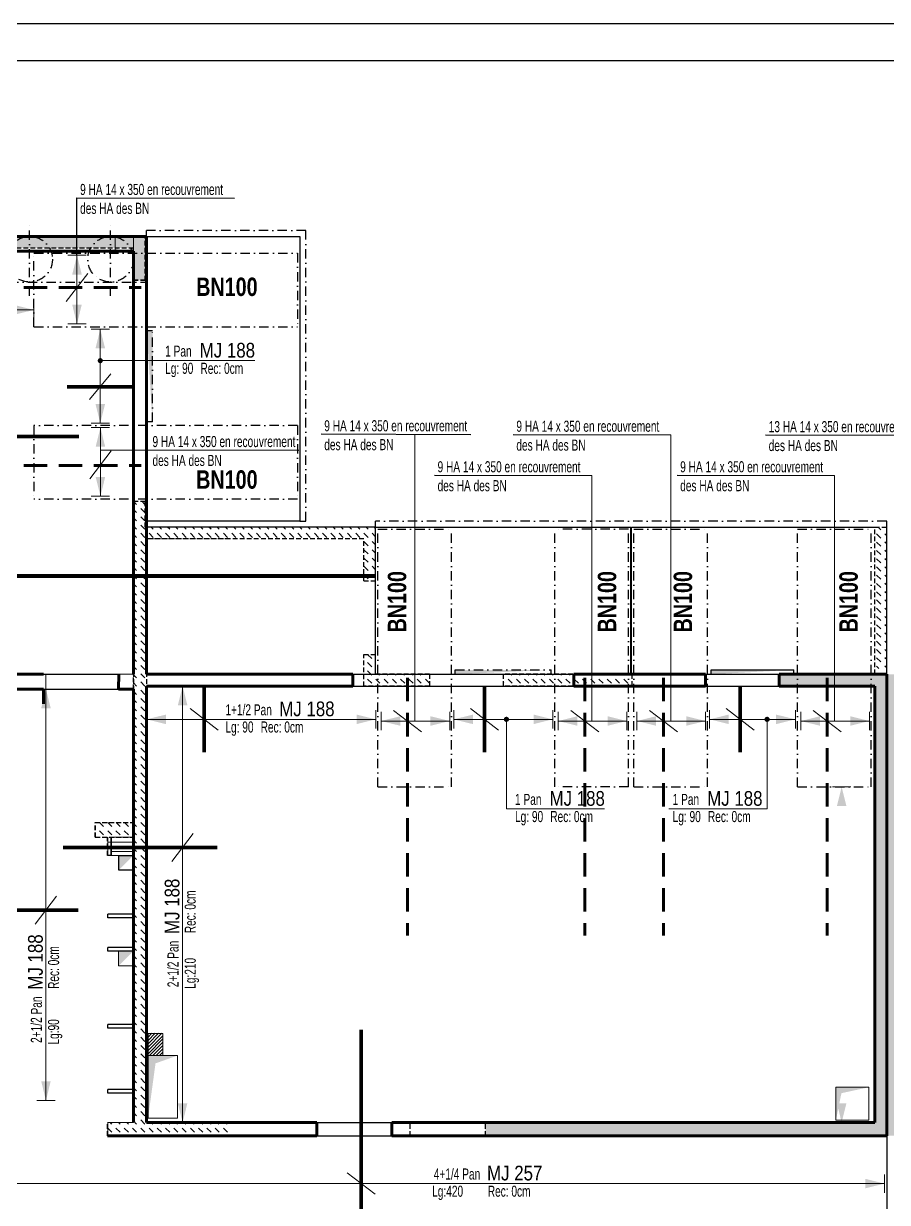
# Model space of a CAD drawing. Header units: millimetres. Extents: x 18070 to 23320, y -49066 to -44866.
# Drawn here: x 20320 to 21493, y -46468 to -44866 of the extents above; entities that cross this region are included whole.
import ezdxf
from ezdxf.enums import TextEntityAlignment as Align

# ---------------------------------------------------------------- set-up
doc = ezdxf.new("R2010")
doc.units = ezdxf.units.MM
for name, pattern in [('CACHE', [9.525, 6.35, -3.175]), ('CACHEX2', [19.05, 12.7, -6.35]), ('TIRETPTX2', [50.8, 25.4, -12.7, 0, -12.7])]:
    doc.linetypes.add(name, pattern=pattern)
for name, color, linetype in [('01-Cad  2', 1, 'Continuous'), ('01_ARMA_INF', 50, 'Continuous'), ('01_linteaux', 2, 'Continuous'), ('01_murs_sup', 2, 'CACHEX2'), ('01_texte', 230, 'Continuous')]:
    doc.layers.add(name, color=color, linetype=linetype)
for name, color, linetype, lineweight in [('01_murs_coup', 5, 'Continuous', 60), ('01_résv', 32, 'Continuous', 9), ('B Général', 7, 'Continuous', 5)]:
    doc.layers.add(name, color=color, linetype=linetype, lineweight=lineweight)
doc.styles.add('impact', font='impact.ttf')
doc.styles.add('PATIO', font='ARIALN.TTF')
pattern_1 = [(135, (-18203.733, -31573.618), (-11.2253202, 9e-16), [7.9375, -7.9375])]
pattern_2 = [(135, (18924.735, -36482.919), (-11.22532, 9e-16), [7.9375, -7.9375])]

msp = doc.modelspace()

# ---------------------------------------------------------------- hatches: boundary and pattern name
at = {"layer": '01_linteaux', "ltscale": 0.5}
h = msp.add_hatch(dxfattribs=at)
h.set_pattern_fill('DASH', color=256, scale=2.5, angle=135)
h.set_pattern_definition(pattern_2)
h.paths.add_polyline_path([(20485.53, -45155.19), (20093.46, -45155.19), (20028.4, -45155.19), (19909.01, -45155.19), (19909.01, -45171.19), (20028.4, -45171.19), (20093.46, -45171.19), (20469.53, -45171.19), (20469.53, -45214.78), (20485.53, -45214.78)])
edge = h.paths.add_edge_path()
edge.add_line((19909.01, -45171.19), (19909.01, -45155.18))
edge.add_arc((19952.25, -46399.16), 1244.73, 91.99066, 105.4374)
edge.add_line((19620.92, -45199.34), (19625.8, -45214.59))
edge.add_arc((19952.25, -46399.16), 1228.73, 100.96877, 105.40741, ccw=False)
edge.add_line((19718.46, -45192.88), (19718.46, -45636.85))
edge.add_line((19718.46, -45636.85), (19736.46, -45636.85))
edge.add_line((19736.46, -45636.85), (19736.46, -45189.53))
edge.add_arc((19952.25, -46399.16), 1228.73, 92.01659, 100.11501, ccw=False)
edge = h.paths.add_edge_path()
edge.add_line((19531.18, -45244.83), (19525.68, -45229.81))
edge.add_arc((19952.25, -46399.16), 1244.73, 110.04186, 114.53183)
edge.add_line((19435.44, -45266.79), (19435.44, -45284.4))
edge.add_arc((19952.25, -46399.16), 1228.73, 110.04083, 114.87281, ccw=False)
edge = h.paths.add_edge_path()
edge.add_line((19435.44, -45284.4), (19435.44, -45266.79))
edge.add_arc((19952.25, -46399.16), 1244.73, 114.53183, 132.24354)
edge.add_line((19115.44, -45477.69), (19115.44, -45651.85))
edge.add_line((19115.44, -45651.85), (19435.44, -45651.85))
edge.add_line((19435.44, -45651.85), (19435.44, -45633.85))
edge.add_line((19435.44, -45633.85), (19131.44, -45633.85))
edge.add_line((19131.44, -45633.85), (19131.44, -45484.8))
edge.add_arc((19952.25, -46399.16), 1228.73, 114.87281, 131.91412, ccw=False)
edge = h.paths.add_edge_path()
edge.add_line((19572.49, -45633.85), (19435.44, -45633.85))
edge.add_line((19435.44, -45633.85), (19435.44, -45651.85))
edge.add_line((19435.44, -45651.85), (19554.49, -45651.85))
edge.add_line((19554.49, -45651.85), (19554.49, -46108.28))
edge.add_arc((19418.96, -46983.34), 885.5, 80.01528, 81.19582, ccw=False)
edge.add_line((19572.49, -46111.26), (19572.49, -46034.13))
edge.add_line((19572.49, -46034.13), (19926.46, -46034.13))
edge.add_line((19926.46, -46034.13), (19926.46, -46257.71))
edge.add_arc((19418.96, -46983.34), 885.5, 55.0317, 88.93337)
edge.add_line((19435.44, -46098), (19435.44, -46118))
edge.add_arc((19418.96, -46983.34), 865.5, 0, 88.90872, ccw=False)
edge.add_line((20284.46, -46983.34), (20284.46, -46984.53))
edge.add_line((20284.46, -46984.53), (20304.45, -46984.53))
edge.add_arc((19418.96, -46983.34), 885.5, 359.9229, 397.71342)
edge.add_line((20119.46, -46441.67), (20119.46, -46129.17))
edge.add_line((20119.46, -46129.17), (20284.46, -46129.17))
edge.add_line((20284.46, -46129.17), (20284.46, -46329.17))
edge.add_line((20284.46, -46329.17), (20304.46, -46329.17))
edge.add_line((20304.46, -46329.17), (20304.46, -46108.57))
edge.add_line((20304.46, -46108.57), (20284.46, -46108.57))
edge.add_line((20284.46, -46108.57), (20284.46, -46113.17))
edge.add_line((20284.46, -46113.17), (19944.46, -46113.17))
edge.add_line((19944.46, -46113.17), (19944.46, -45843.18))
edge.add_line((19944.46, -45843.18), (19926.46, -45832.79))
edge.add_line((19926.46, -45832.79), (19926.46, -46016.13))
edge.add_line((19926.46, -46016.13), (19572.49, -46016.13))
edge.add_line((19572.49, -46016.13), (19572.49, -45633.85))
edge = h.paths.add_edge_path(flags=16)
edge.add_line((19944.46, -46130.17), (20017.21, -46130.17))
edge.add_line((20017.21, -46130.17), (20017.21, -46309.17))
edge.add_line((20017.21, -46309.17), (19993.07, -46309.17))
edge.add_arc((19418.96, -46983.34), 885.5, 49.5831, 53.59773)
edge.add_line((19944.46, -46270.63), (19944.46, -46130.17))
h.paths.add_polyline_path([(19949.99, -46138.17), (20002.96, -46138.17), (19961.69, -46154.78), (19949.99, -46265.98)], flags=0)
h.paths.add_polyline_path([(20035.21, -46130.17), (20099.46, -46130.17), (20099.46, -46309.17), (20035.21, -46309.17), (20035.21, -46309.17)], flags=16)
h.paths.add_polyline_path([(20040.21, -46138.17), (20093.17, -46138.17), (20051.9, -46154.78), (20040.21, -46297.94)], flags=0)
edge = h.paths.add_edge_path(flags=16)
edge.add_line((20015.75, -46329.17), (20099.46, -46329.17))
edge.add_line((20099.46, -46329.17), (20099.46, -46416.75))
edge.add_arc((19418.96, -46983.34), 885.5, 39.78116, 47.62597)
at = {"layer": '01_murs_sup', "ltscale": 0.5}
h = msp.add_hatch(dxfattribs=at)
h.set_pattern_fill('DASH', color=256, scale=2.5, angle=135)
h.set_pattern_definition(pattern_2)
h.paths.add_polyline_path([(20487.53, -45566.15), (20782.41, -45566.15), (20782.37, -45623.15), (20798.37, -45623.15), (20798.41, -45566.28), (20798.41, -45550.28), (20485.53, -45550.15), (20485.53, -45515.15), (20469.53, -45515.15), (20469.53, -45951.67), (20417.73, -45951.67), (20417.73, -45971.67), (20469.53, -45971.67), (20469.53, -45991.17), (20469.53, -46359.17), (20434.53, -46359.17), (20434.53, -46377.17), (20599.83, -46377.17), (20599.83, -46359.17), (20487.53, -46359.17)])
h = msp.add_hatch(dxfattribs=at)
h.set_pattern_fill('DASH', color=256, scale=2.5, angle=135)
h.set_pattern_definition([(135, (1435.879, -25191.075), (-11.2253202, 9e-16), [7.9375, -7.9375])])
h.paths.add_polyline_path([(21492.41, -45550.17), (21476.41, -45550.17), (21476.41, -45742.17), (21492.41, -45742.17)])
h = msp.add_hatch(dxfattribs=at)
h.set_pattern_fill('DASH', color=256, scale=2.5, angle=135)
h.set_pattern_definition(pattern_1)
h.paths.add_polyline_path([(20871.41, -45750.17), (20798.41, -45750.17), (20798.37, -45723.15), (20782.37, -45723.15), (20782.41, -45766.17), (20871.41, -45766.17)])
h.paths.add_polyline_path([(21146.41, -45750.17), (20971.41, -45750.17), (20971.41, -45766.17), (21146.41, -45766.17)])
h = msp.add_hatch(dxfattribs=at)
h.set_pattern_fill('DASH', color=256, scale=2.5, angle=135)
h.set_pattern_definition(pattern_1)
h.paths.add_polyline_path([(21492.41, -45750.17), (21346.41, -45750.17), (21346.41, -45766.17), (21476.41, -45766.17), (21476.41, -46359.17), (20947.41, -46359.17), (20947.41, -46377.17), (21492.41, -46377.17)])
h.paths.add_polyline_path([(21626.41, -45750.17), (21494.41, -45750.17), (21494.41, -46377.17), (21874.41, -46377.17), (21874.41, -46359.17), (21510.41, -46359.17), (21510.41, -45766.17), (21626.41, -45766.17)])
h.paths.add_polyline_path([(21996.41, -45750.17), (21726.41, -45750.17), (21726.41, -45766.17), (21996.41, -45766.17)])
h.paths.add_polyline_path([(22285.41, -45750.17), (22096.41, -45750.17), (22096.41, -45766.17), (22285.41, -45766.17)])
h.paths.add_polyline_path([(22546.41, -45750.17), (22385.41, -45750.17), (22385.41, -45766.17), (22546.41, -45766.17)])
h.paths.add_polyline_path([(22915.41, -45750.17), (22746.41, -45750.17), (22746.41, -45766.17), (22899.41, -45766.17), (22899.41, -45879.17), (22915.41, -45879.17)])
at = {"layer": '01_résv', "ltscale": 0.5}
h = msp.add_hatch(dxfattribs=at)
h.set_pattern_fill('ANSI31', color=256)
h.set_pattern_definition([(45, (1435.6787, -25191.075), (-2.24506403, 2.24506403), [])])
h.paths.add_polyline_path([(20509.36, -46237.99), (20489.36, -46237.99), (20489.36, -46268.17), (20509.36, -46268.17)])

# ---------------------------------------------------------------- linework, layer by layer
at = {"layer": '01-Cad  2'}
for p, q in [((18069.54, -44866.08, 9.99), (23319.54, -44866.08, 9.99)), ((18119.54, -44916.08, -0.3), (23268.54, -44916.08, -0.3))]:
    msp.add_line(p, q, dxfattribs=at)
at = {"layer": '01_ARMA_INF', "linetype": 'CACHE', "lineweight": 0, "ltscale": 4, "const_width": 5, "flags": 128}
for points in [[(20379.45, -45359.43), (20469.45, -45359.43)], [(20195.62, -45427.22), (20395.62, -45427.22)], [(20078.41, -45616.63), (20798.41, -45616.63)], [(20565.44, -45766.17), (20565.44, -45856.17)], [(20946.09, -45766.17), (20946.09, -45856.17)], [(21293.59, -45766.17), (21293.59, -45856.17)], [(20373.63, -45985.65), (20583.63, -45985.65)], [(20304.46, -46070.74), (20394.46, -46070.74)], [(20778.65, -46232.82), (20778.65, -46652.82)]]:
    msp.add_lwpolyline(points, dxfattribs=at)
at = {"layer": '01_linteaux', "linetype": 'TIRETPTX2', "ltscale": 0.5}
for p, q in [((20328.43, -45236.19), (20328.43, -45136.19)), ((20438.43, -45236.19), (20438.43, -45136.19)), ((20703.42, -45147.2), (20487.41, -45147.2)), ((20487.41, -45155.2), (20487.41, -45147.2)), ((20703.42, -45542.16), (20703.42, -45147.2)), ((20334.41, -45278.19), (20334.41, -45178.19)), ((20334.41, -45178.19), (20692.41, -45178.19)), ((20692.41, -45178.19), (20692.41, -45278.19)), ((19994.55, -45217.19), (20487.53, -45217.19)), ((20334.41, -45278.19), (20692.41, -45278.19)), ((20487.41, -45283.19), (20495.41, -45283.19)), ((20495.41, -45407.15), (20495.41, -45283.19)), ((20692.41, -45412.16), (20334.41, -45412.14)), ((20334.41, -45412.14), (20334.41, -45512.14)), ((20495.41, -45407.15), (20487.41, -45407.15)), ((20692.41, -45412.16), (20692.41, -45512.16)), ((20692.41, -45512.16), (20334.41, -45512.14)), ((20695.41, -45542.16), (20703.42, -45542.16)), ((20798.41, -45550.17), (20798.41, -45542.17)), ((21492.41, -45542.17), (20798.41, -45542.17)), ((21492.41, -45550.17), (21492.41, -45542.17)), ((20801.41, -45553.17), (20901.41, -45553.17)), ((20801.41, -45903.17), (20801.41, -45553.17)), ((20901.41, -45903.17), (20901.41, -45553.17)), ((21141.91, -45553.17), (21041.91, -45553.17)), ((21041.91, -45903.17), (21041.91, -45553.17)), ((21141.91, -45903.17), (21141.91, -45553.17)), ((21148.91, -45553.17), (21248.91, -45553.17)), ((21148.91, -45903.17), (21148.91, -45553.17)), ((21248.91, -45903.17), (21248.91, -45553.17)), ((21371.41, -45553.17), (21471.41, -45553.17)), ((21371.41, -45903.17), (21371.41, -45553.17)), ((21471.41, -45903.17), (21471.41, -45553.17)), ((20906.41, -45744.17), (21036.91, -45744.17)), ((20906.41, -45750.17), (20906.41, -45744.17)), ((21036.91, -45750.17), (21036.91, -45744.17)), ((20801.41, -45903.17), (20901.41, -45903.17)), ((21141.91, -45903.17), (21041.91, -45903.17)), ((21148.91, -45903.17), (21248.91, -45903.17)), ((21371.41, -45903.17), (21471.41, -45903.17))]:
    msp.add_line(p, q, dxfattribs=at)
at = {"layer": '01_linteaux', "ltscale": 0.5}
for p, q in [((20485.41, -45155.2), (20695.41, -45155.2)), ((20695.41, -45155.2), (20695.41, -45542.16)), ((20798.41, -45550.15), (20485.41, -45550.15)), ((20695.41, -45542.16), (20487.41, -45542.15)), ((20798.28, -45750.17), (20798.41, -45550.15)), ((20798.41, -45550.17), (21144.91, -45550.17)), ((20798.41, -45750.17), (20798.41, -45550.17)), ((21144.91, -45750.17), (21144.91, -45550.17)), ((21145.91, -45550.17), (21476.41, -45550.17)), ((21145.91, -45750.17), (21145.91, -45550.17)), ((21492.41, -45750.17), (21492.41, -45550.17)), ((20347.47, -45750.17), (20449.53, -45750.17)), ((20767.41, -45750.17), (21067.41, -45750.17)), ((21246.41, -45750.17), (21346.41, -45750.17)), ((21253.91, -45744.17), (21366.41, -45744.17)), ((21253.91, -45750.17), (21253.91, -45744.17)), ((21366.41, -45750.17), (21366.41, -45744.17)), ((20347.47, -45770.17), (20449.53, -45770.17)), ((20767.41, -45766.17), (21067.41, -45766.17)), ((21246.41, -45766.17), (21346.41, -45766.17)), ((20718.41, -46359.17), (20820.41, -46359.17)), ((20718.41, -46377.13), (20820.41, -46377.13)), ((21492.41, -46377.18), (21492.41, -46507.17))]:
    msp.add_line(p, q, dxfattribs=at)
at = {"layer": '01_linteaux', "linetype": 'Continuous', "ltscale": 0.5}
for p, q in [((20469.53, -46076.17), (20434.53, -46076.17)), ((20469.53, -46076.17), (20434.53, -46076.17)), ((20469.53, -46076.17), (20469.53, -46081.17)), ((20469.53, -46081.17), (20434.53, -46081.17)), ((20469.53, -46081.17), (20434.53, -46081.17)), ((20469.53, -46121.17), (20434.53, -46121.17)), ((20469.53, -46121.17), (20434.53, -46121.17)), ((20469.53, -46126.17), (20434.53, -46126.17)), ((20469.53, -46126.17), (20434.53, -46126.17)), ((20469.53, -46121.17), (20469.53, -46126.17)), ((20469.53, -46226.17), (20434.53, -46226.17)), ((20469.53, -46226.17), (20434.53, -46226.17)), ((20469.53, -46231.17), (20434.53, -46231.17)), ((20469.53, -46231.17), (20434.53, -46231.17)), ((20469.53, -46226.17), (20469.53, -46231.17)), ((20469.53, -46314.17), (20434.53, -46314.17)), ((20469.53, -46314.17), (20434.53, -46314.17)), ((20469.53, -46319.17), (20434.53, -46319.17)), ((20469.53, -46319.17), (20434.53, -46319.17)), ((20469.53, -46314.17), (20469.53, -46319.17))]:
    msp.add_line(p, q, dxfattribs=at)
at = {"layer": '01_linteaux', "linetype": 'Continuous', "ltscale": 0.5, "flags": 128}
msp.add_lwpolyline([(20469.53, -45996.17), (20469.53, -46016.17), (20449.43, -46016.17), (20449.43, -45996.17)], close=True, dxfattribs=at)
at = {"layer": '01_linteaux', "linetype": 'TIRETPTX2', "ltscale": 0.5}
for centre in [(20328.43, -45186.19), (20438.43, -45186.19)]:
    msp.add_circle(centre, 31, dxfattribs=at)
for points in [[(20487.41, -45283.19), (20495.41, -45283.19), (20495.41, -45407.15)], [(20906.41, -45750.17), (20906.41, -45744.17), (21036.91, -45744.17)]]:
    msp.add_solid(points, dxfattribs=at)
at = {"layer": '01_linteaux', "ltscale": 0.5}
msp.add_solid([(21253.91, -45750.17), (21253.91, -45744.17), (21366.41, -45744.17)], dxfattribs=at)
at = {"layer": '01_murs_coup', "ltscale": 0.5}
for p, q in [((20487.41, -45155.19), (20154.46, -45155.19)), ((20487.41, -45750.17), (20487.41, -45155.19)), ((20154.46, -45175.19), (20469.41, -45175.19)), ((20469.41, -45175.19), (20469.38, -45750.17)), ((20347.47, -45750.17), (20304.46, -45750.17)), ((20449.41, -45770.17), (20449.42, -45750.17)), ((20487.41, -45750.17), (20767.41, -45750.17)), ((20767.41, -45750.17), (20767.41, -45766.17)), ((21067.41, -45766.17), (21067.41, -45750.17)), ((21067.41, -45750.17), (21246.41, -45750.17)), ((21246.41, -45750.17), (21246.41, -45766.17)), ((21492.41, -45750.17), (21346.41, -45750.17)), ((21346.41, -45750.17), (21346.41, -45766.17)), ((21492.41, -46377.18), (21492.41, -45750.17)), ((20347.47, -45770.17), (20304.46, -45770.17)), ((20347.47, -45770.17), (20347.47, -45790.17)), ((20469.41, -45770.17), (20449.41, -45770.17)), ((20469.41, -46359.17), (20469.41, -45770.17)), ((20767.41, -45766.17), (20487.41, -45766.17)), ((20487.41, -45766.17), (20487.41, -46359.17)), ((21246.41, -45766.17), (21067.41, -45766.17)), ((21346.41, -45766.17), (21476.41, -45766.17)), ((21476.41, -45766.17), (21476.41, -46359.18)), ((20487.41, -46359.17), (20718.41, -46359.17)), ((20718.41, -46359.17), (20718.41, -46377.13)), ((20820.41, -46359.17), (20820.41, -46377.13)), ((21476.41, -46359.18), (20820.41, -46359.18)), ((20718.41, -46377.13), (20434.37, -46377.13)), ((20820.41, -46377.13), (21492.41, -46377.18))]:
    msp.add_line(p, q, dxfattribs=at)
at = {"layer": '01_murs_coup', "linetype": 'CACHE', "ltscale": 5}
for p, q in [((20130.11, -45224.58), (20480.11, -45224.58)), ((20130.11, -45466.51), (20480.11, -45466.51)), ((20841.79, -45755.1), (20841.79, -46105.1)), ((21082.29, -45755.1), (21082.29, -46105.1)), ((21189.29, -45755.1), (21189.29, -46105.1)), ((21411.79, -45755.1), (21411.79, -46105.1))]:
    msp.add_line(p, q, dxfattribs=at)
at = {"layer": '01_murs_coup', "linetype": 'Continuous', "lineweight": 5, "ltscale": 0.5}
for p, q in [((20304.46, -45750.17), (20347.47, -45750.17)), ((20304.46, -45750.17), (20347.47, -45750.17)), ((20449.53, -45750.17), (20469.38, -45750.17)), ((20449.53, -45770.17), (20449.53, -45750.17)), ((20588.59, -45750.17), (20487.53, -45750.17)), ((20588.59, -45750.17), (20487.53, -45750.17)), ((20304.46, -45770.17), (20347.47, -45770.17)), ((20304.46, -45770.17), (20347.47, -45770.17)), ((20347.47, -45790.17), (20347.47, -45770.17)), ((20449.53, -45770.17), (20469.53, -45770.17)), ((20449.53, -45770.17), (20469.53, -45770.17)), ((20469.53, -45770.17), (20469.53, -45978.17)), ((20469.53, -45770.17), (20469.53, -45978.17)), ((20588.59, -45766.17), (20487.53, -45766.17)), ((20588.59, -45766.17), (20487.53, -45766.17)), ((20469.53, -45978.17), (20434.53, -45978.17)), ((20434.53, -45978.17), (20434.53, -45996.17)), ((20469.53, -45978.17), (20434.53, -45978.17)), ((20469.53, -45996.17), (20434.53, -45996.17)), ((20469.53, -45996.17), (20434.53, -45996.17)), ((20434.41, -46359.17), (20469.41, -46359.17)), ((20434.41, -46359.17), (20469.41, -46359.17)), ((20469.41, -46359.17), (20434.41, -46359.17)), ((20434.49, -46377.17), (20434.49, -46359.17)), ((20487.53, -46359.17), (20588.59, -46359.17)), ((20487.53, -46359.17), (20588.59, -46359.17)), ((20434.49, -46377.17), (20588.59, -46377.17)), ((20434.49, -46377.17), (20588.59, -46377.17))]:
    msp.add_line(p, q, dxfattribs=at)
at = {"layer": '01_murs_sup', "ltscale": 0.5}
for p, q in [((20485.41, -45215.19), (20485.41, -45155.19)), ((20485.41, -45215.19), (20485.41, -45155.19)), ((20469.41, -45171.19), (19909.01, -45171.19)), ((20469.53, -45171.19), (20193.46, -45171.19)), ((20469.41, -45215.19), (20469.41, -45171.19)), ((20469.41, -45215.19), (20469.41, -45171.19)), ((20485.41, -45215.19), (20469.41, -45215.19)), ((20485.53, -45214.78), (20469.53, -45214.78)), ((20469.41, -45884.67), (20469.41, -45515.15)), ((20469.41, -45515.15), (20485.41, -45515.15)), ((20485.41, -45550.15), (20485.41, -45515.15)), ((20599.83, -45550.15), (20485.53, -45550.15)), ((20599.83, -45550.15), (20485.53, -45550.15)), ((21476.41, -45750.17), (21476.41, -45550.17)), ((21476.41, -45550.17), (21492.41, -45550.17)), ((20469.41, -45884.67), (20469.41, -45559.15)), ((20469.41, -45566.15), (20469.41, -45951.67)), ((20469.41, -45566.15), (20469.41, -45951.67)), ((20782.41, -45566.15), (20487.41, -45566.15)), ((20487.41, -45566.15), (20487.41, -46359.17)), ((20487.41, -45566.15), (20487.41, -46359.17)), ((20599.83, -45566.15), (20487.53, -45566.15)), ((20782.37, -45623.15), (20782.41, -45566.15)), ((20782.37, -45623.15), (20798.37, -45623.15)), ((20782.41, -45766.17), (20782.37, -45723.15)), ((20782.37, -45723.15), (20798.37, -45723.15)), ((20871.41, -45750.17), (20798.41, -45750.17)), ((20871.41, -45750.17), (20798.41, -45750.17)), ((20871.41, -45750.17), (20871.41, -45766.17)), ((21142.41, -45750.17), (20971.41, -45750.17)), ((21142.41, -45750.17), (20971.41, -45750.17)), ((20971.41, -45750.17), (20971.41, -45766.17)), ((21146.41, -45750.17), (21146.41, -45766.17)), ((21476.41, -45750.17), (21346.41, -45750.17)), ((21492.41, -45750.17), (21346.41, -45750.17)), ((21346.41, -45750.17), (21346.41, -45766.17)), ((21492.41, -46377.17), (21492.41, -45750.17)), ((20871.41, -45766.17), (20782.41, -45766.17)), ((20871.41, -45766.17), (20782.41, -45766.17)), ((21142.41, -45766.17), (20971.41, -45766.17)), ((21142.41, -45766.17), (20971.41, -45766.17)), ((21476.41, -45766.17), (21346.41, -45766.17)), ((21476.41, -45766.17), (21346.41, -45766.17)), ((21476.41, -46359.17), (21476.41, -45766.17)), ((20417.61, -45951.67), (20469.41, -45951.67)), ((20417.61, -45951.67), (20469.41, -45951.67)), ((20417.61, -45971.67), (20417.61, -45951.67)), ((20417.73, -45951.67), (20469.53, -45951.67)), ((20417.73, -45951.67), (20469.53, -45951.67)), ((20417.73, -45971.67), (20417.73, -45951.67)), ((20417.73, -45951.67), (20469.53, -45951.67)), ((20417.73, -45971.67), (20417.73, -45951.67)), ((20417.61, -45971.67), (20469.41, -45971.67)), ((20417.73, -45971.67), (20469.53, -45971.67)), ((20417.73, -45971.67), (20469.53, -45971.67)), ((20434.44, -45996.17), (20434.44, -45971.67)), ((20434.44, -45996.17), (20434.44, -45971.67)), ((20439.44, -45996.17), (20439.44, -45971.67)), ((20439.44, -45996.17), (20439.44, -45971.67)), ((20439.44, -45991.17), (20439.44, -45971.67)), ((20469.41, -45971.67), (20469.41, -46359.17)), ((20469.41, -45971.67), (20469.41, -46359.17)), ((20469.41, -45971.67), (20469.41, -45991.17)), ((20439.44, -45996.17), (20434.44, -45996.17)), ((20469.41, -46076.17), (20434.41, -46076.17)), ((20469.41, -46076.17), (20434.41, -46076.17)), ((20469.41, -46076.17), (20469.41, -46081.17)), ((20469.41, -46081.17), (20434.41, -46081.17)), ((20469.41, -46081.17), (20434.41, -46081.17)), ((20469.41, -46121.17), (20434.41, -46121.17)), ((20469.41, -46121.17), (20434.41, -46121.17)), ((20469.41, -46126.17), (20434.41, -46126.17)), ((20469.41, -46126.17), (20434.41, -46126.17)), ((20469.41, -46121.17), (20469.41, -46126.17)), ((20469.41, -46226.17), (20434.41, -46226.17)), ((20469.41, -46226.17), (20434.41, -46226.17)), ((20469.41, -46231.17), (20434.41, -46231.17)), ((20469.41, -46231.17), (20434.41, -46231.17)), ((20469.41, -46226.17), (20469.41, -46231.17)), ((20469.41, -46314.17), (20434.41, -46314.17)), ((20469.41, -46314.17), (20434.41, -46314.17)), ((20469.41, -46319.17), (20434.41, -46319.17)), ((20469.41, -46319.17), (20434.41, -46319.17)), ((20469.41, -46314.17), (20469.41, -46319.17)), ((20434.41, -46377.17), (20434.41, -46359.17)), ((20487.41, -46359.17), (20845.41, -46359.17)), ((20487.53, -46359.17), (20599.83, -46359.17)), ((20487.53, -46359.17), (20599.83, -46359.17)), ((20845.41, -46377.17), (20845.41, -46359.17)), ((20947.41, -46359.17), (21476.41, -46359.17)), ((20947.41, -46377.17), (20947.41, -46359.17)), ((20434.41, -46377.17), (20845.41, -46377.17)), ((20434.41, -46377.17), (20845.41, -46377.17)), ((20434.53, -46377.17), (20599.83, -46377.17)), ((20434.53, -46377.17), (20599.83, -46377.17)), ((20947.41, -46377.17), (21492.41, -46377.17)), ((20947.41, -46377.17), (21492.41, -46377.17))]:
    msp.add_line(p, q, dxfattribs=at)
at = {"layer": '01_résv', "ltscale": 0.5}
for p, q in [((20444.57, -45155.19), (20469.57, -45155.19)), ((20444.57, -45175.19), (20444.57, -45155.19)), ((20444.57, -45155.19), (20469.57, -45155.19)), ((20444.57, -45175.19), (20444.57, -45155.19)), ((20469.57, -45155.19), (20469.57, -45175.19)), ((20469.57, -45155.19), (20469.57, -45175.19)), ((20469.57, -45175.19), (20444.57, -45175.19)), ((20469.57, -45175.19), (20444.57, -45175.19)), ((20449.47, -46016.17), (20449.47, -45996.17)), ((20449.47, -45996.17), (20469.57, -45996.17)), ((20469.57, -45996.17), (20469.57, -46016.17)), ((20469.57, -46016.17), (20449.47, -46016.17)), ((20449.37, -46146.17), (20449.37, -46126.17)), ((20449.37, -46126.17), (20469.57, -46126.17)), ((20469.57, -46126.17), (20469.57, -46146.17)), ((20469.57, -46146.17), (20449.37, -46146.17)), ((20489.36, -46353.17), (20489.37, -46238.19)), ((20489.37, -46238.19), (20509.37, -46238.19)), ((20509.37, -46238.19), (20509.36, -46268.17)), ((20489.36, -46268.17), (20529.36, -46268.17)), ((20529.36, -46268.17), (20529.36, -46353.17)), ((21423.39, -46311.19), (21468.39, -46311.19)), ((21423.39, -46356.19), (21423.39, -46311.19)), ((21468.39, -46311.19), (21468.39, -46356.19)), ((20529.36, -46353.17), (20489.36, -46353.17)), ((21468.39, -46356.19), (21423.39, -46356.19))]:
    msp.add_line(p, q, dxfattribs=at)
at = {"layer": '01_résv', "linetype": 'Continuous', "lineweight": 13, "ltscale": 0.5}
for p, q in [((20434.56, -45996.17), (20434.56, -45971.67)), ((20439.56, -45996.17), (20439.56, -45971.67)), ((20469.53, -46076.17), (20434.53, -46076.17)), ((20469.53, -46081.17), (20434.53, -46081.17)), ((20469.53, -46121.17), (20434.53, -46121.17)), ((20469.53, -46126.17), (20434.53, -46126.17)), ((20469.53, -46226.17), (20434.53, -46226.17)), ((20469.53, -46231.17), (20434.53, -46231.17))]:
    msp.add_line(p, q, dxfattribs=at)
at = {"layer": '01_résv', "linetype": 'Continuous', "lineweight": 5, "ltscale": 0.5}
for p, q in [((20434.56, -45996.17), (20434.56, -45971.67)), ((20439.56, -45996.17), (20439.56, -45971.67)), ((20439.56, -45996.17), (20434.56, -45996.17)), ((20434.41, -46076.17), (20434.41, -46081.17)), ((20434.53, -46076.17), (20434.53, -46081.17)), ((20434.53, -46076.17), (20434.53, -46081.17)), ((20469.53, -46076.17), (20434.53, -46076.17)), ((20469.53, -46076.17), (20469.53, -46081.17)), ((20469.53, -46081.17), (20434.53, -46081.17)), ((20434.41, -46121.17), (20434.41, -46126.17)), ((20434.53, -46121.17), (20434.53, -46126.17)), ((20434.53, -46121.17), (20434.53, -46126.17)), ((20469.53, -46121.17), (20434.53, -46121.17)), ((20469.53, -46126.17), (20434.53, -46126.17)), ((20469.53, -46121.17), (20469.53, -46126.17)), ((20434.41, -46226.17), (20434.41, -46231.17)), ((20434.53, -46226.17), (20434.53, -46231.17)), ((20434.53, -46226.17), (20434.53, -46231.17)), ((20469.53, -46226.17), (20434.53, -46226.17)), ((20469.53, -46231.17), (20434.53, -46231.17)), ((20469.53, -46226.17), (20469.53, -46231.17)), ((20434.41, -46314.17), (20434.41, -46319.17)), ((20434.53, -46314.17), (20434.53, -46319.17)), ((20469.53, -46314.17), (20434.53, -46314.17)), ((20434.53, -46314.17), (20434.53, -46319.17)), ((20469.53, -46314.17), (20434.53, -46314.17)), ((20469.53, -46319.17), (20434.53, -46319.17)), ((20469.53, -46319.17), (20434.53, -46319.17)), ((20469.53, -46314.17), (20469.53, -46319.17))]:
    msp.add_line(p, q, dxfattribs=at)
at = {"layer": '01_résv', "ltscale": 0.5, "flags": 128}
msp.add_lwpolyline([(20469.53, -45971.67), (20469.53, -45991.17), (20439.56, -45991.17), (20439.56, -45971.67)], close=True, dxfattribs=at)
at = {"layer": '01_résv', "linetype": 'Continuous', "lineweight": 5, "ltscale": 0.5, "flags": 128}
msp.add_lwpolyline([(20469.53, -45971.67), (20469.53, -45991.17), (20439.56, -45991.17), (20439.56, -45971.67)], close=True, dxfattribs=at)
at = {"layer": '01_résv', "ltscale": 0.5}
for points in [[(20469.57, -45155.19), (20469.57, -45175.19), (20444.57, -45175.19), (20444.57, -45155.19)], [(20449.47, -46016.17), (20449.47, -45996.17), (20469.57, -45996.17)], [(20449.37, -46146.17), (20449.37, -46126.17), (20469.57, -46126.17)], [(20489.36, -46353.17), (20489.36, -46268.17), (20499.45, -46278.82)], [(20489.36, -46268.17), (20529.36, -46268.17), (20499.45, -46278.82)], [(21423.39, -46356.19), (21423.39, -46311.19), (21430.98, -46319.32)], [(21423.39, -46311.19), (21468.39, -46311.19), (21430.98, -46319.32)]]:
    msp.add_solid(points, dxfattribs=at)
at = {"layer": '01_texte', "ltscale": 200}
msp.add_line((20392.82, -45180.94), (20392.82, -45102.61), dxfattribs=at)
at = {"layer": '01_texte', "ltscale": 5}
for p, q in [((20392.82, -45102.61), (20606.62, -45103.21)), ((20724.41, -45423.68), (20927.6, -45424.29)), ((20985.28, -45424.29), (21199.08, -45424.89)), ((21327.97, -45424.89), (21561.33, -45425.49)), ((20424.67, -45445.1), (20694.31, -45445.7)), ((20878.28, -45479.42), (21092.08, -45480.02)), ((21207.78, -45479.42), (21421.58, -45480.02))]:
    msp.add_line(p, q, dxfattribs=at)
at = {"layer": '01_texte', "linetype": 'Continuous', "lineweight": 0}
for p, q in [((20405.3, -45180.94), (20380.34, -45180.94)), ((20392.82, -45180.94), (20392.82, -45274.2)), ((20407.32, -45205.55), (20378.31, -45243.62)), ((20334.41, -45242.61), (20334.41, -45267.57)), ((19862.45, -45255.09), (20334.41, -45255.09)), ((20405.3, -45274.2), (20380.34, -45274.2)), ((20411.97, -45281.19), (20436.93, -45281.19)), ((20424.45, -45409.15), (20424.45, -45281.19)), ((20634.32, -45324.06), (20424.45, -45324.06)), ((20409.94, -45376.96), (20438.95, -45341.89)), ((20411.97, -45409.15), (20436.93, -45409.15)), ((20437.15, -45414.93), (20412.19, -45414.93)), ((20424.67, -45414.93), (20424.67, -45508.19)), ((20851.58, -45813.65), (20851.58, -45424.04)), ((21199.08, -45813.65), (21199.08, -45424.89)), ((20439.17, -45446.4), (20410.16, -45484.47)), ((21092.08, -45813.65), (21092.08, -45480.02)), ((21421.58, -45813.65), (21421.58, -45480.02)), ((20437.15, -45508.19), (20412.19, -45508.19)), ((20350.67, -46329.17), (20350.67, -45750.17)), ((20338.19, -45770.17), (20363.15, -45770.17)), ((20523.77, -45766.17), (20548.73, -45766.17)), ((20536.25, -46359.17), (20536.25, -45766.17)), ((20487.41, -45798.91), (20487.41, -45823.87)), ((20546.4, -45796.88), (20584.47, -45825.89)), ((20798.53, -45798.91), (20798.53, -45823.87)), ((20805.73, -45801.17), (20805.73, -45826.13)), ((20822.76, -45799.15), (20860.83, -45828.16)), ((20898.99, -45801.17), (20898.99, -45826.13)), ((20904.41, -45798.91), (20904.41, -45823.87)), ((20927.05, -45796.88), (20965.12, -45825.89)), ((21038.91, -45798.91), (21038.91, -45823.87)), ((21046.23, -45801.17), (21046.23, -45826.13)), ((21063.26, -45799.15), (21101.33, -45828.16)), ((21139.49, -45801.17), (21139.49, -45826.13)), ((21153.23, -45801.17), (21153.23, -45826.13)), ((21170.26, -45799.15), (21208.33, -45828.16)), ((21246.49, -45801.17), (21246.49, -45826.13)), ((21251.91, -45798.91), (21251.91, -45823.87)), ((21274.55, -45796.88), (21312.62, -45825.89)), ((21368.41, -45798.91), (21368.41, -45823.87)), ((21375.73, -45801.17), (21375.73, -45826.13)), ((21392.76, -45799.15), (21430.83, -45828.16)), ((21468.99, -45801.17), (21468.99, -45826.13)), ((20487.41, -45811.39), (20798.53, -45811.39)), ((20805.73, -45813.65), (20898.99, -45813.65)), ((20904.41, -45811.39), (21038.91, -45811.39)), ((20975.98, -45933.03), (20975.98, -45811.39)), ((21046.23, -45813.65), (21139.49, -45813.65)), ((21153.23, -45813.65), (21246.49, -45813.65)), ((21251.91, -45811.39), (21368.41, -45811.39)), ((21329.98, -45933.03), (21329.98, -45811.39)), ((21375.73, -45813.65), (21468.99, -45813.65)), ((21418.8, -45903.17), (21443.76, -45903.17)), ((21109.41, -45933.03), (20975.98, -45933.03)), ((21329.98, -45933.03), (21196.55, -45933.03)), ((20521.74, -46004.69), (20550.75, -45966.61)), ((20336.17, -46089.78), (20365.18, -46051.71)), ((20338.19, -46329.17), (20363.15, -46329.17)), ((20523.77, -46359.17), (20548.73, -46359.17)), ((21418.8, -46359.18), (21443.76, -46359.18)), ((20759.62, -46427.67), (20797.69, -46456.68)), ((21489.41, -46429.69), (21489.41, -46454.65)), ((20119.84, -46442.17), (21489.41, -46442.17))]:
    msp.add_line(p, q, dxfattribs=at)
at = {"layer": '01_texte', "linetype": 'Continuous', "lineweight": 0, "const_width": 3.5}
for points in [[(20422.7, -45324.06, 1), (20426.2, -45324.06, 1)], [(20974.23, -45811.39, 1), (20977.73, -45811.39, 1)], [(21328.23, -45811.39, 1), (21331.73, -45811.39, 1)]]:
    msp.add_lwpolyline(points, format="xyb", close=True, dxfattribs=at)
at = {"layer": '01_texte', "linetype": 'Continuous', "lineweight": 0}
for points in [[(20392.82, -45180.94), (20386.36, -45207.03), (20392.82, -45207.03)], [(20392.82, -45180.94), (20399.28, -45207.03), (20392.82, -45207.03)], [(20334.41, -45255.09), (20308.32, -45248.63), (20308.32, -45255.09)], [(20334.41, -45255.09), (20308.32, -45261.55), (20308.32, -45255.09)], [(20392.82, -45274.2), (20386.36, -45248.1), (20392.82, -45248.1)], [(20392.82, -45274.2), (20399.28, -45248.1), (20392.82, -45248.1)], [(20424.45, -45281.19), (20417.99, -45307.28), (20424.45, -45307.28)], [(20424.45, -45281.19), (20430.91, -45307.28), (20424.45, -45307.28)], [(20424.45, -45409.15), (20417.99, -45383.06), (20424.45, -45383.06)], [(20424.45, -45409.15), (20430.91, -45383.06), (20424.45, -45383.06)], [(20424.67, -45414.93), (20418.21, -45441.03), (20424.67, -45441.03)], [(20424.67, -45414.93), (20431.13, -45441.03), (20424.67, -45441.03)], [(20424.67, -45508.19), (20418.21, -45482.09), (20424.67, -45482.09)], [(20424.67, -45508.19), (20431.13, -45482.09), (20424.67, -45482.09)], [(20350.67, -45770.17), (20344.21, -45796.27), (20350.67, -45796.27)], [(20350.67, -45770.17), (20357.13, -45796.27), (20350.67, -45796.27)], [(20536.25, -45766.17), (20529.79, -45792.27), (20536.25, -45792.27)], [(20536.25, -45766.17), (20542.71, -45792.27), (20536.25, -45792.27)], [(20487.41, -45811.39), (20513.51, -45804.93), (20513.51, -45811.39)], [(20798.53, -45811.39), (20772.43, -45804.93), (20772.43, -45811.39)], [(20805.73, -45813.65), (20831.83, -45807.19), (20831.83, -45813.65)], [(20898.99, -45813.65), (20872.9, -45807.19), (20872.9, -45813.65)], [(20904.41, -45811.39), (20930.51, -45804.93), (20930.51, -45811.39)], [(21038.91, -45811.39), (21012.82, -45804.93), (21012.82, -45811.39)], [(21046.23, -45813.65), (21072.33, -45807.19), (21072.33, -45813.65)], [(21139.49, -45813.65), (21113.4, -45807.19), (21113.4, -45813.65)], [(21153.23, -45813.65), (21179.33, -45807.19), (21179.33, -45813.65)], [(21246.49, -45813.65), (21220.4, -45807.19), (21220.4, -45813.65)], [(21251.91, -45811.39), (21278.01, -45804.93), (21278.01, -45811.39)], [(21368.41, -45811.39), (21342.32, -45804.93), (21342.32, -45811.39)], [(21375.73, -45813.65), (21401.83, -45807.19), (21401.83, -45813.65)], [(21468.99, -45813.65), (21442.9, -45807.19), (21442.9, -45813.65)], [(20487.41, -45811.39), (20513.51, -45817.85), (20513.51, -45811.39)], [(20798.53, -45811.39), (20772.43, -45817.85), (20772.43, -45811.39)], [(20805.73, -45813.65), (20831.83, -45820.11), (20831.83, -45813.65)], [(20898.99, -45813.65), (20872.9, -45820.11), (20872.9, -45813.65)], [(20904.41, -45811.39), (20930.51, -45817.85), (20930.51, -45811.39)], [(21038.91, -45811.39), (21012.82, -45817.85), (21012.82, -45811.39)], [(21046.23, -45813.65), (21072.33, -45820.11), (21072.33, -45813.65)], [(21139.49, -45813.65), (21113.4, -45820.11), (21113.4, -45813.65)], [(21153.23, -45813.65), (21179.33, -45820.11), (21179.33, -45813.65)], [(21246.49, -45813.65), (21220.4, -45820.11), (21220.4, -45813.65)], [(21251.91, -45811.39), (21278.01, -45817.85), (21278.01, -45811.39)], [(21368.41, -45811.39), (21342.32, -45817.85), (21342.32, -45811.39)], [(21375.73, -45813.65), (21401.83, -45820.11), (21401.83, -45813.65)], [(21468.99, -45813.65), (21442.9, -45820.11), (21442.9, -45813.65)], [(21431.28, -45903.17), (21424.82, -45929.27), (21431.28, -45929.27)], [(21431.28, -45903.17), (21437.74, -45929.27), (21431.28, -45929.27)], [(20350.67, -46329.17), (20344.21, -46303.08), (20350.67, -46303.08)], [(20350.67, -46329.17), (20357.13, -46303.08), (20350.67, -46303.08)], [(20536.25, -46359.17), (20529.79, -46333.08), (20536.25, -46333.08)], [(20536.25, -46359.17), (20542.71, -46333.08), (20536.25, -46333.08)], [(21431.28, -46359.18), (21424.82, -46333.08), (21431.28, -46333.08)], [(21431.28, -46359.18), (21437.74, -46333.08), (21431.28, -46333.08)], [(21489.41, -46442.17), (21463.32, -46435.71), (21463.32, -46442.17)], [(21489.41, -46442.17), (21463.32, -46448.63), (21463.32, -46442.17)]]:
    msp.add_solid(points, dxfattribs=at)
at = {"layer": 'B Général', "color": 7, "linetype": 'Continuous', "lineweight": 5, "ltscale": 0.5}
msp.add_line((20487.41, -45155.2), (20695.42, -45155.2), dxfattribs=at)

# ---------------------------------------------------------------- texts
at = {"layer": '01_texte', "ltscale": 5, "style": 'PATIO', "width": 0.8}
for s, p in [('9 HA 14 x 350 en recouvrement', (20397.05, -45098.95)), ('des HA des BN', (20397.05, -45124.6)), ('9 HA 14 x 350 en recouvrement', (20728.64, -45420.02)), ('9 HA 14 x 350 en recouvrement', (20989.51, -45420.63)), ('13 HA 14 x 350 en recouvrement', (21332.2, -45421.23)), ('9 HA 14 x 350 en recouvrement', (20495.34, -45441.44)), ('des HA des BN', (20728.64, -45445.67)), ('des HA des BN', (20989.51, -45446.28)), ('des HA des BN', (21332.2, -45446.88)), ('des HA des BN', (20495.34, -45467.09)), ('9 HA 14 x 350 en recouvrement', (20882.51, -45475.76)), ('9 HA 14 x 350 en recouvrement', (21212.01, -45475.76)), ('des HA des BN', (20882.51, -45501.41)), ('des HA des BN', (21212.01, -45501.41)), ('4+1/4 Pan', (20877.37, -46436.64)), ('Lg:420', (20875.16, -46459.97)), ('Rec: 0cm', (20950.7, -46459.97))]:
    msp.add_text(s, height=15, dxfattribs=at).set_placement(p)
at = {"layer": '01_texte', "style": 'impact'}
for p in [(20596.42, -45243.69), (20596.4, -45505.54)]:
    msp.add_text('BN100', height=25, dxfattribs=at).set_placement(p, align=Align.BOTTOM_CENTER)
at = {"layer": '01_texte', "linetype": 'Continuous', "lineweight": 0, "style": 'PATIO', "width": 0.8}
for s, p in [('1 Pan', (20512.58, -45318.63)), ('Lg: 90', (20512.58, -45341.96)), ('Rec: 0cm', (20560.48, -45341.96)), ('1+1/2 Pan', (20594.37, -45805.96)), ('Lg: 90', (20594.37, -45829.29)), ('Rec: 0cm', (20642.26, -45829.29)), ('1 Pan', (20987.68, -45927.6)), ('1 Pan', (21201.75, -45927.6)), ('Lg: 90', (20987.68, -45950.93)), ('Rec: 0cm', (21035.57, -45950.93)), ('Lg: 90', (21201.75, -45950.93)), ('Rec: 0cm', (21249.64, -45950.93))]:
    msp.add_text(s, height=15, dxfattribs=at).set_placement(p)
at = {"layer": '01_texte', "linetype": 'Continuous', "lineweight": 0, "style": 'PATIO'}
for p in [(20559.48, -45319.84), (20667.51, -45807.16), (21034.57, -45928.81), (21248.65, -45928.81)]:
    msp.add_text('MJ 188', height=20, dxfattribs=at).set_placement(p)
at = {"layer": '01_texte', "ltscale": 0.5, "style": 'impact'}
for p in [(20847.42, -45651.62), (21132.62, -45651.62), (21235.64, -45651.62), (21460.64, -45651.62)]:
    msp.add_text('BN100', height=25, rotation=90, dxfattribs=at).set_placement(p, align=Align.BOTTOM_CENTER)
at = {"layer": '01_texte', "ltscale": 5, "style": 'PATIO'}
for p in [(20531.92, -46102.97), (20346.34, -46178.67)]:
    msp.add_text('MJ 188', height=20, rotation=90, dxfattribs=at).set_placement(p)
at = {"layer": '01_texte', "ltscale": 5, "style": 'PATIO', "width": 0.8}
for s, p in [('Rec: 0cm', (20554.04, -46101.97)), ('Rec: 0cm', (20368.47, -46177.67)), ('2+1/2 Pan', (20530.71, -46175.3)), ('Lg:210', (20554.04, -46177.51)), ('2+1/2 Pan', (20345.14, -46251.01)), ('Lg:90', (20368.47, -46253.21))]:
    msp.add_text(s, height=15, rotation=90, dxfattribs=at).set_placement(p)
at = {"layer": '01_texte', "ltscale": 5, "style": 'PATIO'}
msp.add_text('MJ 257', height=20, dxfattribs=at).set_placement((20949.7, -46437.85))

doc.saveas('drawing.dxf')
